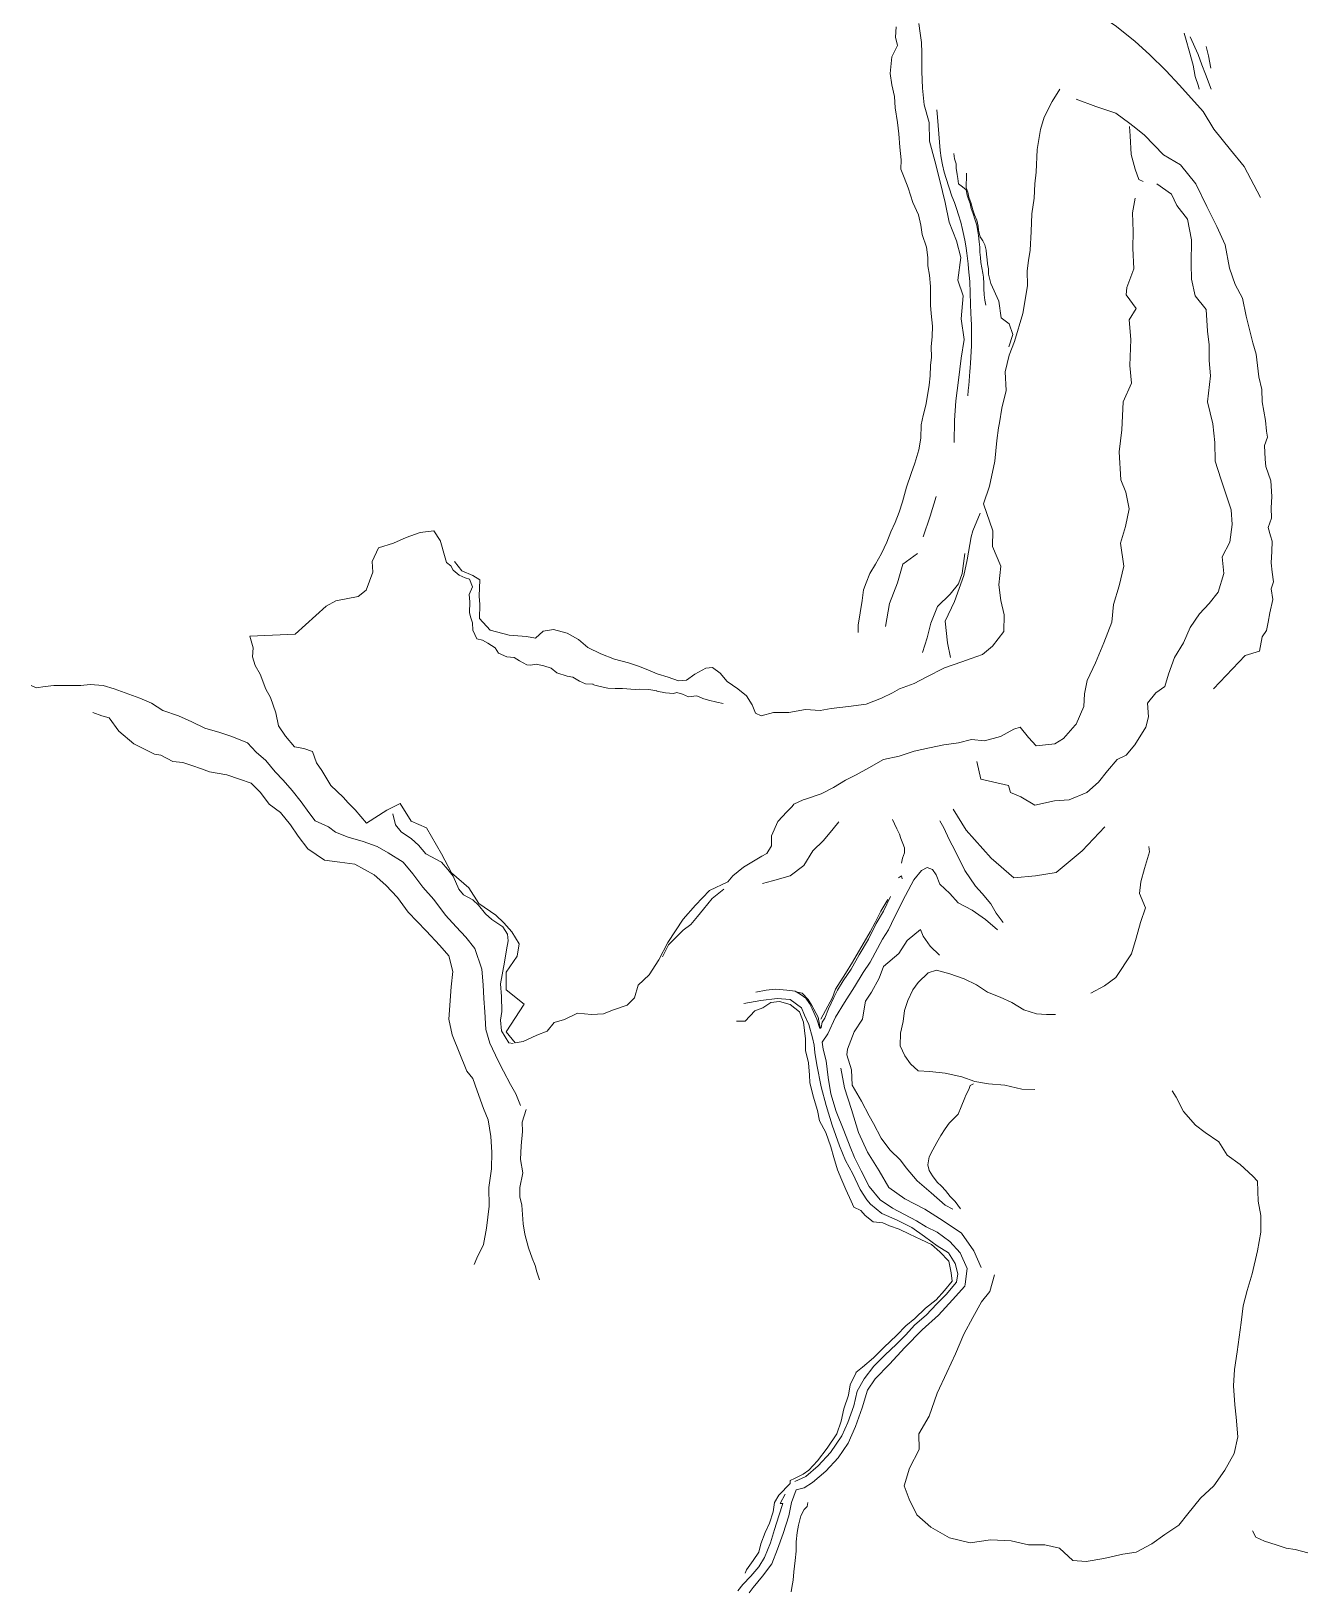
# Model space of a CAD drawing. Extents: x 683321 to 688873, y 7661944 to 7668387.
# Drawn here: x 684099 to 684712, y 7663486 to 7664237 of the extents above; entities that cross this region are included whole.
import ezdxf

# ---------------------------------------------------------------- set-up
doc = ezdxf.new("R2010")
doc.units = 0
doc.header["$MEASUREMENT"] = 0
doc.layers.add('01 CRESTA_Line', color=3, linetype='Continuous', lineweight=20)

msp = doc.modelspace()

# ---------------------------------------------------------------- linework, layer by layer
at = {"layer": '01 CRESTA_Line'}
for points in [[(684564.05, 7664343.98, 4021.06), (684563.36, 7664340.32, 4020.55), (684565.57, 7664327.27, 4019.15), (684565.6, 7664327.26, 4019.15), (684568.6, 7664319.6, 4018.02), (684571.84, 7664313.38, 4015.9), (684574.02, 7664305.56, 4014.55), (684576.75, 7664295.43, 4012.6), (684580.61, 7664284.77, 4012.63), (684588.72, 7664271.07, 4009.78), (684593.85, 7664262.74, 4008.98), (684601.02, 7664254.07, 4007.07), (684609.17, 7664247.15, 4006.05), (684620.95, 7664239.06, 4004.86), (684629.95, 7664231.88, 4004.5), (684636.98, 7664225.65, 4004.01), (684644.72, 7664218.03, 4003.28), (684651.41, 7664210.83, 4002.57), (684662.71, 7664198.23, 4001.82), (684667.93, 7664189.78, 4000.97), (684675.95, 7664179.86, 4000.24), (684682.54, 7664171.82, 3999.41), (684690.34, 7664156.84, 3999.64)], [(684514.94, 7664239, 4009.72), (684514.69, 7664234, 4008.82), (684515.63, 7664230, 4006.89), (684512.94, 7664224.5, 4008.2), (684512.12, 7664216.5, 4009.42), (684512.94, 7664211, 4009.42), (684514.19, 7664205.5, 4007.91), (684514.56, 7664200, 4008.76), (684515.63, 7664193, 4008.97), (684516.31, 7664187.5, 4009.04), (684516.81, 7664181, 4009.67), (684517.44, 7664175, 4009.85), (684517.19, 7664170.5, 4010.55), (684518.81, 7664166.5, 4009.88), (684520.75, 7664161.5, 4008.59), (684523.06, 7664154.5, 4007.55), (684525.69, 7664148.5, 4006.99), (684526.94, 7664143.5, 4007.22), (684527.56, 7664139, 4006.98), (684529.56, 7664133, 4006.1), (684530.19, 7664128, 4006.26), (684530.25, 7664124, 4006.97), (684531.12, 7664119.5, 4006.81), (684531.56, 7664114, 4006.53), (684531.5, 7664109.5, 4006.47), (684531.56, 7664105, 4006.34), (684531.88, 7664101, 4005.99), (684532.5, 7664095, 4005.54), (684532.31, 7664090, 4005.52), (684531.81, 7664085, 4005.5), (684532.06, 7664080, 4005.28), (684531.5, 7664076, 4005.16), (684531.31, 7664071, 4005), (684530.88, 7664066.5, 4004.89), (684530.19, 7664062.5, 4004.62), (684529.25, 7664057, 4004.17), (684528.06, 7664052, 4003.9), (684527, 7664047.5, 4003.45), (684526.81, 7664041, 4002.62), (684525.88, 7664035.5, 4002.25), (684524, 7664029, 4002.05), (684522.25, 7664024, 4001.85), (684520.06, 7664017.5, 4001.86), (684518.06, 7664010.5, 4001.48), (684516.38, 7664005.5, 4001.33), (684514.56, 7664000.5, 4001.11), (684512.5, 7663996, 4001.15), (684510.5, 7663991, 4000.78), (684507.94, 7663985.5, 4000.77), (684505, 7663980.5, 4000.8), (684502.38, 7663976, 4001.56), (684500.5, 7663971.5, 4001.34), (684499.25, 7663968, 4000.63), (684498.69, 7663963, 3999.31), (684496.75, 7663951, 3998.93), (684496.75, 7663947.5, 3998.29)], [(684525.94, 7664240.5, 4008.36), (684526.5, 7664236, 4008.15), (684527.25, 7664231.5, 4007.75), (684527.38, 7664226.5, 4007.01), (684527.31, 7664217.5, 4006.74), (684527.69, 7664209.5, 4006.1), (684528.44, 7664201.5, 4005.63), (684530.81, 7664193, 4005.59), (684531.12, 7664184, 4004.85), (684533.69, 7664174.5, 4004.91), (684536.06, 7664165, 4004.88), (684538.56, 7664154.5, 4005.15), (684540.44, 7664145, 4005.02), (684544.06, 7664136, 4004.99), (684546.06, 7664128, 4004.91), (684544.69, 7664117, 4003.69), (684547.19, 7664109.5, 4004.48), (684546.25, 7664098.5, 4003.89), (684547.69, 7664088.5, 4003.86), (684546.25, 7664079.5, 4003.63), (684544.94, 7664069, 4003.37), (684543.69, 7664059, 4002.5), (684543, 7664049.5, 4002), (684542.94, 7664039, 4001.45)], [(684653.62, 7664235.88, 3999.67), (684654.62, 7664232.5, 3998.89), (684655.94, 7664227.5, 3998.76), (684657.88, 7664220.5, 3998.86), (684658.94, 7664215, 3998.81), (684660.44, 7664210.5, 3999), (684660.75, 7664209, 3999.52)], [(684656.45, 7664234.16, 3998.99), (684660.28, 7664225.65, 3998.39), (684662.15, 7664220.73, 3997.66), (684663.91, 7664216.22, 3997.27), (684666.56, 7664209, 3997.2)], [(684666.41, 7664219.03, 3996.92), (684665.31, 7664224.95, 3997.15), (684664.2, 7664229.51, 3997.55)], [(684302.41, 7663981.65, 4023.06), (684306.07, 7663977.18, 4023.5), (684311.37, 7663975.01, 4023.61), (684314.69, 7663972.82, 4023.3), (684314.32, 7663965.08, 4022.94), (684314.75, 7663960.99, 4023.18), (684314.57, 7663954.24, 4023), (684319.59, 7663948.68, 4022.68), (684328.81, 7663946.29, 4022.63), (684337.2, 7663945.57, 4022.52), (684341.51, 7663944.82, 4022.05), (684345.08, 7663948.22, 4021.66), (684350.05, 7663948.92, 4021.63), (684356.68, 7663947.29, 4021.26), (684362.08, 7663944.11, 4020.98), (684366.62, 7663940.33, 4020.98), (684372.91, 7663937.35, 4021.11), (684379.47, 7663934.78, 4020.6), (684386.24, 7663932.9, 4021.08), (684391.06, 7663931.32, 4020.82), (684395.59, 7663929.63, 4020.44), (684400.02, 7663927.73, 4020.11), (684405.29, 7663926.12, 4020.15), (684410.34, 7663924.28, 4019.73), (684414.05, 7663924.59, 4019.84), (684418.14, 7663927.57, 4019.92), (684423.46, 7663930.46, 4019.94), (684426.68, 7663930.71, 4020.1), (684430.29, 7663927.95, 4019.71), (684433.62, 7663924.01, 4019.72), (684438.84, 7663920.5, 4019.71), (684442.94, 7663917.02, 4019.47), (684445.72, 7663912.67, 4019.47), (684447.38, 7663908.77, 4019.28), (684450, 7663907.5, 4020.44), (684455.93, 7663909.13, 4019.11), (684463.31, 7663909, 4019.39), (684471.38, 7663910.5, 4018.99), (684478.44, 7663910, 4018.71), (684483.81, 7663911, 4018.81), (684492.12, 7663912, 4018.18), (684500.62, 7663913, 4017.28), (684508, 7663916, 4016.74), (684513.25, 7663918.5, 4016.32), (684516.69, 7663920.5, 4016.2), (684523.69, 7663923, 4016.29), (684529.38, 7663926, 4015.52), (684538.25, 7663930.5, 4015.32), (684546.62, 7663933.5, 4014.38), (684551.06, 7663935, 4013.81), (684556.56, 7663937, 4013.32), (684561.38, 7663941, 4012.19), (684566.81, 7663948, 4012.06), (684566.94, 7663956, 4012.48), (684565.44, 7663963, 4012.32), (684564.38, 7663970.5, 4012.6), (684565.31, 7663979.5, 4012.77), (684561.31, 7663989, 4012.65), (684561.5, 7663996.5, 4013.88), (684557.06, 7664009.5, 4012.6), (684559.94, 7664018, 4012.55), (684562.44, 7664030, 4012.53), (684563.5, 7664040, 4012.65), (684564.31, 7664046, 4012.81), (684564.75, 7664048.5, 4012.98), (684565.88, 7664055.5, 4012.63), (684567.94, 7664064, 4011.77), (684567.5, 7664073, 4011.51), (684569.44, 7664081, 4012.24), (684571.88, 7664087.5, 4010.85), (684575.94, 7664101, 4009.13), (684577.31, 7664108.5, 4009.37), (684578.25, 7664114.5, 4008.96), (684578.12, 7664121.5, 4008.42), (684578.69, 7664126.5, 4008.3), (684579.56, 7664131.5, 4007.78), (684580, 7664140.5, 4007.4), (684580.31, 7664149, 4006.91), (684581.44, 7664156.5, 4006.54), (684581.69, 7664163.5, 4006.21), (684582.38, 7664169, 4005.75), (684582.87, 7664180, 4005.11), (684584.38, 7664189.5, 4004.31), (684586.25, 7664195.5, 4003.98), (684590.12, 7664203, 4003.45), (684593.75, 7664209, 4002.75)], [(684667.69, 7663920.5, 4000.46), (684683, 7663936.5, 4000.55), (684689.88, 7663938.5, 3997.62), (684691.19, 7663945.5, 3998.41), (684693.19, 7663948.5, 3998.9), (684693.94, 7663952.5, 3999.29), (684694.75, 7663957, 3999.67), (684696.31, 7663963.5, 3999.65), (684695.5, 7663968.5, 4000.33), (684696.5, 7663972, 4000.02), (684695.94, 7663976.5, 4000.2), (684695.38, 7663981, 4001.09), (684695.81, 7663986.5, 4000.05), (684695.88, 7663991.5, 3999.58), (684695.06, 7663994, 4000.22), (684694, 7663998, 4000.96), (684695.56, 7664002.5, 4000.04), (684695.44, 7664007.5, 3999.61), (684695.81, 7664013, 4000.14), (684695.31, 7664020.5, 3998.88), (684692.88, 7664027.5, 4000.19), (684692.5, 7664031, 4000.34), (684692.25, 7664037.5, 3999.83), (684693.62, 7664041.5, 3999.67), (684693.19, 7664044.5, 3999.82), (684692.69, 7664049.5, 3999.77), (684692, 7664054, 3999.75), (684691.06, 7664058.5, 4000.14), (684690.94, 7664064.5, 3999.81), (684689.44, 7664070.5, 3999.5), (684688.88, 7664076, 3999.94), (684688.25, 7664081.5, 3999.36), (684686.69, 7664087, 3999.92), (684683.36, 7664099.68, 4000.06), (684681.59, 7664108.41, 4000.15), (684678.08, 7664114.95, 4000.23), (684675.45, 7664122.81, 4000.31), (684673.24, 7664134.16, 4000.43), (684669.29, 7664142.89, 4000.53), (684664.47, 7664152.49, 4000.64), (684659.21, 7664163.39, 4000.75), (684651.82, 7664172.65, 4000.85), (684643.72, 7664177.41, 4001.45), (684634.57, 7664186.92, 4002.89), (684630.26, 7664190.28, 4005.29), (684627.41, 7664192.41, 4005.59), (684620.73, 7664197.5, 4003.28), (684611.05, 7664200.6, 4003.54), (684601.61, 7664204.13, 4003.81)], [(684534.56, 7664199, 4005.43), (684534.88, 7664195.5, 4005.35), (684535.19, 7664191.5, 4005.2), (684535.56, 7664187.5, 4005.01), (684535.87, 7664183.5, 4004.78), (684536.19, 7664179.5, 4004.69), (684536.69, 7664176, 4004.68), (684537.38, 7664172.5, 4004.69), (684538.12, 7664169, 4004.7), (684539, 7664166, 4004.69), (684541.75, 7664157.5, 4004.78), (684543, 7664154.5, 4004.77), (684544, 7664151.5, 4004.77), (684545.06, 7664148.5, 4004.75), (684546.06, 7664145, 4004.74), (684546.94, 7664141.5, 4004.79), (684547.62, 7664138.5, 4004.79), (684548.19, 7664135.5, 4004.77), (684548.69, 7664132.5, 4004.77), (684549.06, 7664130, 4004.74), (684549.38, 7664127.5, 4004.72), (684549.62, 7664125, 4004.7), (684549.88, 7664122.5, 4004.69), (684550.13, 7664119.5, 4004.65), (684550.38, 7664116.5, 4004.58), (684550.81, 7664105.5, 4004.26), (684550.94, 7664101, 4004.14), (684551.12, 7664098.5, 4004.07), (684551.25, 7664095.5, 4003.98), (684551.31, 7664092, 4003.88), (684551.31, 7664089, 4003.75), (684551.31, 7664085.5, 4003.64), (684551, 7664080, 4003.5), (684550.75, 7664077, 4003.45), (684550.62, 7664075, 4003.4), (684550.44, 7664073, 4003.33), (684550.25, 7664071, 4003.25), (684550.06, 7664068.5, 4003.17), (684549.94, 7664066.5, 4003.07), (684549.69, 7664064, 4002.94), (684549.5, 7664061.5, 4002.8)], [(684633.81, 7664164.5, 4008.5), (684631.81, 7664165.5, 4007.9), (684630, 7664170.5, 4007.99), (684628.12, 7664177.5, 4006.33), (684627.62, 7664186.5, 4003.71), (684627.31, 7664191, 4004.53)], [(684558.13, 7664105, 4006.18), (684557.69, 7664107.5, 4006.15), (684557.31, 7664110, 4006.16), (684557.25, 7664113, 4006.11), (684557.19, 7664115.5, 4006.1), (684557.06, 7664118.5, 4006.21), (684556.69, 7664120.5, 4006.24), (684556.19, 7664123, 4006.29), (684555.81, 7664125.5, 4006.33), (684555.62, 7664128, 4006.3), (684555.31, 7664130.5, 4006.31), (684555.19, 7664133, 4006.33), (684554.88, 7664135.5, 4006.34), (684554.69, 7664138.5, 4006.64), (684554.19, 7664141.5, 4006.6), (684553.75, 7664143.5, 4006.39), (684552.94, 7664146.5, 4006.29), (684552.06, 7664149, 4006.37), (684551.06, 7664151.5, 4006.16), (684550.56, 7664154, 4006.15), (684549.88, 7664156, 4006.16), (684549.19, 7664158, 4006.02), (684548.69, 7664160.5, 4005.93), (684546.94, 7664162, 4006.2), (684545, 7664163.5, 4006.24), (684544.75, 7664166, 4006.33), (684544.38, 7664168, 4006.51), (684543.94, 7664171, 4006.43), (684543.88, 7664173, 4006.4), (684543.12, 7664175.5, 4006.55), (684542.81, 7664178, 4006.41)], [(684569.25, 7664085, 4011.68), (684571.19, 7664091, 4010.84), (684569.44, 7664096, 4011.05), (684565.5, 7664099, 4010.78), (684564.38, 7664107, 4009.24), (684560.62, 7664115.5, 4006.06), (684559.94, 7664118, 4006.03), (684559.5, 7664120, 4006.09), (684559.38, 7664122.5, 4006.05), (684558.88, 7664125, 4006.09), (684558.75, 7664127, 4006.2), (684558.5, 7664129.5, 4006.08), (684558.25, 7664131.5, 4006.14), (684557.62, 7664134, 4006.18), (684556.69, 7664136, 4006.2), (684555.44, 7664138, 4006.61), (684554.69, 7664141, 4006.4), (684554.5, 7664143, 4006.6), (684553.81, 7664146, 4006.38), (684552.69, 7664148.5, 4006.37), (684551.94, 7664151, 4006.11), (684550.88, 7664154.5, 4006.19), (684549.94, 7664157, 4006.15), (684549.44, 7664159.5, 4005.9), (684548.69, 7664161.5, 4005.89), (684548.75, 7664163.5, 4006.12), (684548.88, 7664166, 4006.14), (684548.81, 7664168.5, 4006.41)], [(684640.5, 7664163.5, 4009.2), (684647.44, 7664158.5, 4009.36), (684650.12, 7664153, 4010.56), (684655.25, 7664146.5, 4010.26), (684657.13, 7664136.5, 4010.59), (684656.88, 7664125, 4010.64), (684657.06, 7664117.5, 4011.23), (684658.94, 7664109.5, 4011.46), (684664.19, 7664103, 4011.4), (684664.87, 7664092.5, 4011.45), (684665.69, 7664086, 4011.51), (684665.56, 7664078.5, 4011.87), (684666.25, 7664071, 4011.08), (684664.81, 7664058.5, 4012.34), (684667.44, 7664048, 4011.88), (684668.38, 7664039, 4012.23), (684668.44, 7664030, 4013.73), (684671.19, 7664021.5, 4013.02), (684676.19, 7664006.5, 4013.2), (684676.69, 7663999.5, 4012.99), (684675.62, 7663991, 4013.44), (684671.94, 7663984, 4013.94), (684672.75, 7663976, 4013.92), (684669.94, 7663967, 4013.71), (684665.56, 7663961.5, 4013.03), (684661, 7663956.5, 4013.82), (684656.5, 7663950, 4013.59), (684653.19, 7663942.5, 4013.82), (684648.88, 7663935.5, 4012.99), (684646.12, 7663927.5, 4012.78), (684644.25, 7663921.5, 4012.74), (684639.88, 7663918.5, 4013.62), (684636, 7663913.5, 4013.42), (684636.44, 7663907, 4012.28), (684635.19, 7663902, 4012.31), (684629.87, 7663893.5, 4013.1), (684625.75, 7663888.5, 4012), (684621.38, 7663886.5, 4011.97), (684616.75, 7663881, 4012.38), (684612.44, 7663875.5, 4011.95), (684606.69, 7663870.5, 4011.67), (684598.25, 7663867, 4012.58), (684591.12, 7663866.5, 4012.9), (684581.69, 7663864.5, 4012.46), (684574.94, 7663868.5, 4012.92), (684570, 7663870.5, 4012.2), (684569.12, 7663874, 4012.83), (684555.81, 7663877, 4010.2), (684553.88, 7663885.5, 4013.33)], [(684431.81, 7663913.46, 4020.24), (684428.75, 7663914.03, 4020.09), (684424.68, 7663915.01, 4020.99), (684421.96, 7663915.82, 4020.36), (684420.23, 7663916.58, 4019.7), (684418.93, 7663917.06, 4018.77), (684415.04, 7663916.64, 4019.87), (684412.13, 7663917.88, 4020.86), (684409.46, 7663918.61, 4020.41), (684407.86, 7663918.12, 4019.46), (684404.08, 7663918.57, 4020.9), (684399.89, 7663919.39, 4020.74), (684399.84, 7663919.51, 4020.66), (684396, 7663920.15, 4020.23), (684391.54, 7663920.34, 4021.29), (684389.42, 7663920.05, 4020.39), (684383.39, 7663920.6, 4021.2), (684379.82, 7663920.67, 4020.76), (684376.31, 7663920.77, 4019.77), (684372.6, 7663921.52, 4021.22), (684369.97, 7663922.22, 4020.57), (684369.08, 7663922.58, 4019.98), (684369.13, 7663922.62, 4019.89), (684365.59, 7663922.82, 4020), (684362.69, 7663924.18, 4021.15), (684359.4, 7663926.01, 4020.7), (684356.72, 7663926.6, 4020.6), (684351.74, 7663928.18, 4021.77), (684349.04, 7663930.31, 4020.92), (684345.54, 7663931.52, 4020.64), (684341.74, 7663932.37, 4021.64), (684339.09, 7663931.82, 4020.86), (684337.36, 7663931.96, 4021.02), (684333.84, 7663933.84, 4022.31), (684331.19, 7663935.55, 4021.66), (684327.59, 7663935.92, 4021.87), (684323.7, 7663937.54, 4022.91), (684322, 7663940.23, 4022.14), (684318.51, 7663942.47, 4022.68), (684315.95, 7663943.87, 4022.34), (684313.24, 7663944.44, 4023.16), (684311.34, 7663948.61, 4022.52), (684311.19, 7663952.12, 4022.56), (684310.36, 7663954.68, 4022.69), (684309.78, 7663957.06, 4021.48), (684309.92, 7663962.33, 4023.36), (684309.62, 7663965.87, 4022.94), (684311.1, 7663969.53, 4022.27), (684309.66, 7663973.22, 4023.07), (684307.54, 7663973.79, 4021.84), (684304.81, 7663975.09, 4022.98), (684301.88, 7663977.58, 4023.56), (684300.65, 7663979.55, 4023.21), (684298.7, 7663981.23, 4023.56), (684298.06, 7663983.47, 4024.27), (684295.59, 7663991.91, 4023.69), (684295.59, 7663991.84, 4023.73), (684292.61, 7663996.4, 4023.46), (684285.97, 7663995.74, 4022.85), (684279.15, 7663993.29, 4022.99), (684273.15, 7663990.49, 4022.51), (684265.89, 7663988.3, 4022.62), (684262.88, 7663981.74, 4022.52), (684263.16, 7663976.61, 4023.51), (684259.95, 7663967.89, 4023.46), (684256.19, 7663964.85, 4023.29), (684245.43, 7663962.81, 4023.1), (684240.72, 7663960.27, 4023.1), (684225.85, 7663946.77, 4020.82), (684203.96, 7663945.8, 4024.05), (684205.64, 7663940.19, 4024.15), (684205.27, 7663935.89, 4023.78), (684206.56, 7663931.69, 4023.23), (684208.92, 7663927.44, 4023.29), (684211.66, 7663920.3, 4022.88), (684214, 7663916.34, 4022.59), (684216.56, 7663908.94, 4022.47), (684217.73, 7663902.66, 4022.01), (684221.15, 7663897.64, 4021.77), (684225.45, 7663892.47, 4020.74), (684230.06, 7663891.69, 4021.21), (684234.23, 7663890.25, 4022.11), (684236.03, 7663884.87, 4022.86), (684238.71, 7663881.15, 4021.85), (684243.03, 7663873.96, 4022.75), (684248.95, 7663868.25, 4021.6), (684251.29, 7663865.59, 4021.5), (684254.72, 7663862.2, 4021.33), (684260.18, 7663855.81, 4021.14), (684269.95, 7663862.11, 4020.71), (684276.39, 7663865.28, 4021.37), (684281.63, 7663856.69, 4021.45), (684288.98, 7663853.62, 4021.19), (684296.16, 7663840.98, 4020.91), (684301.02, 7663831.88, 4021.11), (684309.45, 7663824.75, 4020.77), (684314.22, 7663817.17, 4020.62), (684322.42, 7663811.56, 4020.51), (684326.16, 7663807.9, 4020.12), (684330.13, 7663803.45, 4019.83), (684333.55, 7663797.72, 4019.67), (684332.61, 7663791.75, 4019.54), (684327.41, 7663784.19, 4019.42), (684327.36, 7663775.61, 4019.76), (684336.01, 7663768.76, 4018.93), (684327.35, 7663755.45, 4017.9), (684331.6, 7663750.17, 4018.66), (684335.48, 7663750.77, 4018.62), (684342.11, 7663753.73, 4018.98), (684347.14, 7663755.78, 4018.59), (684350.37, 7663759.85, 4019.25), (684355.46, 7663761.32, 4018.38), (684361.6, 7663764.46, 4019.27), (684368.44, 7663763.67, 4018.49), (684374.16, 7663764.14, 4018.7), (684378.56, 7663765.9, 4019.22), (684385.61, 7663768.31, 4018.31), (684389.16, 7663771.83, 4017.99), (684390.9, 7663777.81, 4018.97), (684396.15, 7663782.88, 4018.51), (684400.75, 7663790.06, 4018.82), (684405.08, 7663798.37, 4018.64), (684412.5, 7663809.58, 4018.33), (684418.53, 7663816.41, 4019.07), (684425.24, 7663823.44, 4018.9), (684433.99, 7663827.53, 4018.62), (684436.44, 7663830.54, 4018.93), (684441.54, 7663834.66, 4018.75), (684450.38, 7663839.86, 4019.87), (684452.73, 7663841.17, 4018.96), (684455.03, 7663844.97, 4018.99), (684454.95, 7663849.71, 4019.36), (684458.08, 7663856.65, 4019.98), (684462.41, 7663861.21, 4019.73), (684464.95, 7663863.81, 4019.4), (684465.75, 7663865, 4019.53), (684470.19, 7663867, 4018.96), (684471.81, 7663867.5, 4018.87), (684478.88, 7663870, 4018.97), (684484.81, 7663873, 4018.8), (684490.69, 7663876.5, 4018.04), (684495.81, 7663879, 4017.51), (684501.88, 7663882.5, 4017.42), (684508.94, 7663886.5, 4016.66), (684516.38, 7663888, 4016.38), (684523.69, 7663890.5, 4015.96), (684531.06, 7663892, 4016.12), (684538, 7663893.5, 4015.82), (684545, 7663894.5, 4015.52), (684551.31, 7663896, 4014.82), (684557.56, 7663895.5, 4014.4), (684565.19, 7663897.5, 4014.21), (684571.56, 7663901, 4013.63), (684574.69, 7663902, 4013.89), (684578.69, 7663897, 4013.61), (684582.44, 7663893, 4014.31), (684591.38, 7663894, 4014.48), (684595.5, 7663896.5, 4014.15), (684601.19, 7663903, 4014.23), (684601.63, 7663903.5, 4014.38), (684605.38, 7663912, 4012.69), (684605.56, 7663918, 4012.9), (684606.94, 7663924.5, 4013.59), (684610.94, 7663933, 4013.86), (684614.94, 7663942.5, 4013.71), (684618.81, 7663952.5, 4013.82), (684619.62, 7663961, 4013.5), (684622.25, 7663970, 4013.11), (684624.5, 7663979.5, 4013.17), (684622.94, 7663990.5, 4012.84), (684625.44, 7663998.5, 4012.84), (684627.12, 7664007, 4012.64), (684625.56, 7664015, 4012.25), (684623.06, 7664021, 4012.2), (684622.31, 7664034.5, 4012.3), (684623.62, 7664045, 4012.1), (684624.31, 7664058.5, 4011.76), (684628.31, 7664067.5, 4011.47), (684627.5, 7664076, 4011.12), (684628, 7664088.5, 4011.35), (684627.06, 7664098, 4010.92), (684630.5, 7664103.5, 4010.65), (684625.69, 7664110, 4010.09), (684625.94, 7664113.5, 4010.02), (684629.31, 7664122.5, 4010.57), (684628.94, 7664132.5, 4010.29), (684629.12, 7664140.5, 4009.65), (684628.75, 7664149.5, 4008.77), (684629.94, 7664156.5, 4008.24)], [(684534.25, 7664013, 3999.95), (684531.31, 7664003.5, 3999.92), (684528.06, 7663993.5, 3999.61)], [(684541.13, 7663935.5, 4013.58), (684539.75, 7663942.5, 4013.7), (684538.62, 7663953, 4013.47), (684543.06, 7663962.5, 4012.69), (684547.5, 7663975, 4013.41), (684549.19, 7663982.5, 4013.14), (684551.06, 7663993.5, 4012.85), (684551.94, 7663996.5, 4012.95), (684555.5, 7664005, 4012.49)], [(684525.25, 7663985.5, 3999.12), (684518.25, 7663980.5, 3998.07), (684515.63, 7663971.5, 3998.97), (684511.88, 7663961.5, 3998.76), (684509.94, 7663950.5, 3999.19)], [(684548, 7663985.5, 4013.18), (684546.75, 7663976, 4013.3), (684544.94, 7663971, 4012.27), (684541, 7663966, 4012.18), (684534.94, 7663960, 4012.21), (684531.69, 7663952, 4012.41), (684530, 7663945, 4012.47), (684527.75, 7663938, 4012.7)], [(684334.25, 7663720, 4022.91), (684332.06, 7663725.5, 4023.02), (684329.44, 7663730, 4023.09), (684326, 7663736.5, 4022.79), (684323.5, 7663741.5, 4022.72), (684319.5, 7663750, 4023.01), (684317.56, 7663756.5, 4023.01), (684317.13, 7663765, 4023.34), (684316.62, 7663771.5, 4023.85), (684316.25, 7663778, 4024.1), (684315.62, 7663785.5, 4024.22), (684312.25, 7663795.5, 4024.49), (684307.94, 7663801, 4024.39), (684303.31, 7663806, 4024.53), (684298.12, 7663811.5, 4024.62), (684292.56, 7663819, 4025.09), (684287.31, 7663825, 4025.47), (684282.44, 7663831.5, 4025.75), (684277.75, 7663837, 4025.65), (684270.5, 7663841.5, 4026.27), (684265.25, 7663844.5, 4026.14), (684258.56, 7663847, 4026.5), (684251.31, 7663849, 4026.38), (684245.25, 7663851.5, 4026.61), (684241.88, 7663854, 4026.32), (684235.5, 7663857, 4026.45), (684232.44, 7663861, 4026.54), (684228.75, 7663866, 4026.65), (684224.44, 7663871.5, 4026.6), (684220, 7663876.5, 4027.15), (684216.25, 7663880.5, 4027.26), (684211.69, 7663886, 4027.63), (684207.12, 7663890, 4027.97), (684202.94, 7663894.5, 4028.3), (684195.31, 7663897.5, 4028.01), (684189.5, 7663899.5, 4027.93), (684182.31, 7663901.5, 4028.09), (684176.06, 7663904.5, 4028.29), (684169.75, 7663907.5, 4028.25), (684162.12, 7663910, 4028.42), (684156.69, 7663913.5, 4028.41), (684151.06, 7663916, 4028.78), (684144, 7663918.5, 4028.94), (684138.75, 7663920.5, 4028.99), (684133.5, 7663922, 4029.14), (684127.25, 7663922.5, 4029.73), (684122.75, 7663922, 4029.92), (684117.75, 7663922, 4029.95), (684109.75, 7663922, 4030.43), (684105.5, 7663921.5, 4030.55), (684101.12, 7663921, 4031.29), (684098.81, 7663922, 4031.26)], [(684128.5, 7663909, 4031.76), (684132.81, 7663907.5, 4034.1), (684136.38, 7663906.5, 4035.47), (684140.94, 7663900, 4036.54), (684148.12, 7663894, 4035.07), (684158.12, 7663889, 4037.33), (684161.12, 7663888.5, 4038.67), (684166.94, 7663885.5, 4037.53), (684171.75, 7663885, 4036.83), (684176.13, 7663883.5, 4038.68), (684180.69, 7663882, 4037.44), (684184.56, 7663880.5, 4036.51), (684193, 7663879, 4035.73), (684199, 7663877, 4035.52), (684204.69, 7663875, 4032.76), (684209.19, 7663870.5, 4032.91), (684213.31, 7663865, 4033.29), (684218.75, 7663861, 4030.55), (684223.62, 7663855, 4030.68), (684227.19, 7663849.5, 4030.9), (684231.88, 7663843.5, 4031.96), (684240, 7663838, 4032.15), (684247.25, 7663837, 4031.6), (684254.56, 7663836, 4031.25), (684263.81, 7663831, 4030.96), (684269.38, 7663826, 4030.81), (684275.12, 7663820, 4031.22), (684280.25, 7663813, 4030.68), (684288.88, 7663804, 4028.77), (684295.38, 7663797, 4028.49), (684299.81, 7663792, 4028.3), (684301.75, 7663784.5, 4028.67), (684300.88, 7663777, 4029.4), (684299.75, 7663761.5, 4030.39), (684301.31, 7663754, 4029.97), (684308.44, 7663736.5, 4027.21), (684311.31, 7663733, 4026.78), (684313.44, 7663727, 4026.8), (684316.5, 7663718.5, 4026.97), (684318.63, 7663713, 4026.41), (684320, 7663705, 4025.9), (684320.38, 7663697.5, 4024.91), (684320.31, 7663689.5, 4024.09), (684319.06, 7663680.5, 4023.01), (684319.19, 7663671.5, 4021.18), (684317.81, 7663661, 4019.89), (684316.38, 7663653, 4019.05), (684313.25, 7663646.5, 4017.95), (684312, 7663643.5, 4017.57)], [(684330.79, 7663749.85, 4018.51), (684328.6, 7663750.07, 4018.03), (684325.14, 7663755.84, 4017.83), (684324.57, 7663761.05, 4017.83), (684325.19, 7663765.25, 4017.71), (684325.15, 7663772.45, 4018.74), (684324.64, 7663778.53, 4019.05), (684326.57, 7663788.94, 4017.94), (684327.47, 7663794.89, 4018.4), (684328.29, 7663799.11, 4019.73), (684327.92, 7663802.32, 4020.02), (684325.76, 7663805.93, 4020.05), (684320.48, 7663809.44, 4019.82), (684317.37, 7663812.17, 4019.93), (684314.04, 7663816.35, 4020.6), (684311.27, 7663818.86, 4020.16), (684306.81, 7663821.4, 4020.73), (684304.53, 7663824.05, 4020.27), (684301.8, 7663830.27, 4020.84), (684299.26, 7663833.57, 4020.82), (684296.18, 7663837.01, 4020.13), (684288.72, 7663841.02, 4020.7), (684285.2, 7663845.22, 4020.85), (684281.8, 7663848.29, 4021.16), (684276.78, 7663851.71, 4020.55), (684274.06, 7663855.05, 4021.62), (684272.83, 7663860.32, 4020.52)], [(684450.61, 7663826.78, 4008.39), (684455.44, 7663828, 4009.4), (684464, 7663830.5, 4008.5), (684470.5, 7663835.5, 4007.71), (684474.94, 7663842.5, 4008.44), (684480.12, 7663847.5, 4009.26), (684484.75, 7663853, 4009.05), (684487.5, 7663856.5, 4009.36)], [(684513.25, 7663857.5, 3998.83), (684514.25, 7663855.5, 3998.73), (684515.25, 7663853, 3998.39), (684516.56, 7663850.5, 3998.04), (684517.31, 7663848.5, 3997.64), (684518.19, 7663846, 3996.89), (684518.94, 7663844, 3996.07), (684518.94, 7663841.5, 3995.28), (684518.12, 7663839, 3994.83), (684517.56, 7663836.5, 3993.73)], [(684536.06, 7663857, 3996.03), (684537.94, 7663853.5, 3996.19), (684540.56, 7663848, 3996.42), (684543.44, 7663842.5, 3996.38), (684548, 7663833, 3996.25), (684553.25, 7663825.5, 3995.77), (684556.44, 7663822, 3995), (684560.56, 7663817, 3992.62), (684563.06, 7663812.5, 3990.72), (684566.56, 7663808, 3989.23)], [(684542.5, 7663862.5, 4001.71), (684548.75, 7663852.5, 4001.88), (684560.75, 7663839, 4001.65), (684571.69, 7663829.5, 4001.09), (684582.12, 7663830.5, 4000.98), (684592, 7663832, 4001.2), (684604.44, 7663842.5, 4001.56), (684615.44, 7663854, 4001.82)], [(684636.62, 7663844.5, 3984.65), (684636.88, 7663842, 3985.86), (684634.56, 7663834, 3984.26), (684632.81, 7663827.5, 3984.7), (684632.12, 7663822, 3984.95), (684635, 7663815, 3984.21), (684632.62, 7663808, 3984.33), (684630.56, 7663800.5, 3984.25), (684628.19, 7663793, 3984.21), (684620.75, 7663781.5, 3985.04), (684615.25, 7663777.5, 3982.06), (684608.62, 7663774, 3981.69)], [(684444.25, 7663485.5, 3976.98), (684446.25, 7663488, 3977.22), (684450.63, 7663493.5, 3977.25), (684455.19, 7663499.5, 3977.5), (684457.88, 7663506.5, 3977.34), (684460.56, 7663514, 3977.55), (684463.31, 7663522.5, 3977.84), (684464.63, 7663529, 3978), (684466.81, 7663535, 3978.22), (684470.75, 7663536, 3978.42), (684474.81, 7663538.5, 3978.26), (684481.19, 7663544, 3978.45), (684487.06, 7663550.5, 3978.78), (684491.88, 7663557.5, 3978.91), (684495.5, 7663565.5, 3978.99), (684498.69, 7663574.5, 3979.38), (684501.19, 7663583, 3979.59), (684504.94, 7663588.5, 3979.67), (684511.88, 7663595.5, 3979.58), (684519.12, 7663603.5, 3979.58), (684527.5, 7663612, 3979.97), (684535.31, 7663619, 3980.38), (684542.19, 7663626.5, 3980.61), (684548.06, 7663633, 3980.89), (684548.19, 7663634, 3980.89), (684549.13, 7663641.5, 3981.01), (684545.88, 7663649, 3981.27), (684540.88, 7663654.5, 3981.27), (684534.75, 7663659, 3981.28), (684529.44, 7663661.5, 3981.38), (684524.81, 7663664.5, 3981.5), (684519.06, 7663667.5, 3981.77), (684513.25, 7663670.5, 3981.88), (684507.25, 7663674.5, 3981.9), (684501.94, 7663681, 3981.97), (684498.12, 7663688.5, 3982.12), (684495, 7663695, 3982.46), (684492.81, 7663700, 3982.67), (684489.75, 7663708, 3982.96), (684486.06, 7663717, 3982.91), (684483.62, 7663725.5, 3983.22), (684482.25, 7663733.5, 3983.47), (684481.31, 7663741.5, 3983.65), (684479.94, 7663747, 3983.74), (684479.38, 7663750.5, 3983.84), (684482.06, 7663754.5, 3984), (684485.88, 7663762.5, 3984.04), (684490.13, 7663769.5, 3984.46), (684494.94, 7663777, 3984.85), (684499.12, 7663784, 3985.28), (684502.5, 7663789, 3985.43), (684508.44, 7663800, 3985.5), (684511.25, 7663804.5, 3985.57), (684514.25, 7663810.5, 3985.79), (684519.5, 7663821, 3987), (684523.56, 7663828.5, 3988.22), (684527.19, 7663833, 3989.32), (684529.94, 7663834.5, 3991.29), (684532.5, 7663833.5, 3992.54), (684534.31, 7663831, 3993.04), (684536.06, 7663826.5, 3993.54), (684540.88, 7663822, 3993.54), (684544.81, 7663817.5, 3993.04), (684551.5, 7663814, 3991.9), (684558.06, 7663809.5, 3990.61), (684563.81, 7663804.5, 3989.08)], [(684517.94, 7663829, 3988.16), (684517.62, 7663830.5, 3988.57), (684516.19, 7663829.5, 3988.18)], [(684432.15, 7663824.1, 4017.71), (684426.51, 7663819.55, 4017.65), (684422.23, 7663814.49, 4018.78), (684419.49, 7663810.89, 4017.63), (684416.15, 7663806.99, 4016.92), (684412.47, 7663804.27, 4016.79), (684410.66, 7663802.32, 4017.75), (684405.51, 7663797.29, 4018.84), (684402.53, 7663791.45, 4018.84)], [(684447.56, 7663774.5, 3984.94), (684452.5, 7663775.5, 3984.8), (684456.88, 7663776, 3984.69), (684462.38, 7663775.5, 3984.57), (684466.38, 7663775, 3984.48), (684468.88, 7663773.5, 3984.63), (684471.55, 7663771.56, 3984.77), (684473.25, 7663769, 3984.61), (684474.56, 7663766.5, 3984.5), (684476.81, 7663761.5, 3984.25), (684478.31, 7663757, 3983.98), (684478.88, 7663757.5, 3984.05), (684479.44, 7663760, 3984.33), (684480.63, 7663762, 3984.13), (684482.5, 7663766.5, 3984.14), (684485.06, 7663772, 3984.66), (684486.75, 7663775.5, 3985.13), (684489.56, 7663780, 3985.26), (684493.31, 7663785.5, 3985.35), (684497.19, 7663792.5, 3985.53), (684501.75, 7663800, 3985.58), (684505.38, 7663807.5, 3985.62), (684508.88, 7663813.5, 3985.9), (684512.25, 7663820.5, 3986.44)], [(684510.94, 7663819, 3986.45), (684507.62, 7663813.5, 3985.88), (684504.88, 7663808, 3985.42), (684502.56, 7663803.5, 3985.54), (684494, 7663789, 3985.49), (684490.56, 7663783.5, 3985.43), (684485.88, 7663776, 3985.13), (684484.37, 7663772, 3984.75), (684478.75, 7663761.5, 3984.58)], [(684535.89, 7663792.34, 3985.43), (684531.38, 7663796.6, 3985.6), (684527.96, 7663801.45, 3985.84), (684526.78, 7663804.63, 3985.52), (684520.32, 7663799.41, 3985.43), (684516.24, 7663793.06, 3985.14), (684508.95, 7663786.78, 3985.44), (684506.78, 7663781.25, 3985.16), (684503.09, 7663774.48, 3985.29), (684500.23, 7663770.17, 3984.98), (684499.15, 7663763.53, 3984.89), (684498.73, 7663761.55, 3984.94), (684494.82, 7663755.38, 3985.13), (684491.58, 7663747.05, 3985.18), (684491.3, 7663744.31, 3985.42), (684493.44, 7663737.06, 3985.43), (684493.91, 7663729.78, 3985.28), (684498.26, 7663722.1, 3984.84), (684501.97, 7663714.98, 3984.54), (684504.15, 7663711.31, 3984.36), (684507.81, 7663704.2, 3984.9), (684511.94, 7663698.62, 3984.36), (684517.03, 7663693.59, 3983.75), (684519.78, 7663689.98, 3983.98), (684525.04, 7663683.74, 3983.64), (684531.87, 7663677.97, 3982.93), (684538.59, 7663672.05, 3983.02), (684542.26, 7663670.11, 3982.96)], [(684591.63, 7663763.71, 3984.29), (684587.37, 7663763.82, 3984.34), (684582.49, 7663764.02, 3984.35), (684576.37, 7663766.02, 3984.9), (684570.7, 7663769.48, 3986.02), (684565.08, 7663772.1, 3986.7), (684559.01, 7663774.52, 3987.79), (684553.63, 7663778.03, 3988.4), (684547.8, 7663780.86, 3989.32), (684540.87, 7663783.33, 3990.07), (684534.4, 7663785.01, 3990.32), (684530.35, 7663783.83, 3990.42), (684525.6, 7663779.13, 3990.62), (684523.07, 7663775.63, 3990.67), (684520.58, 7663770.48, 3990.39), (684519.08, 7663765.67, 3990.49), (684518.32, 7663760.36, 3989.86), (684517.11, 7663754.81, 3990), (684516.89, 7663748.68, 3990.05), (684519.13, 7663743.92, 3989.44), (684521.94, 7663740.05, 3989.57), (684525.56, 7663736.64, 3989.48), (684531.24, 7663736.26, 3988.98), (684538.63, 7663735.47, 3987.97), (684546.54, 7663733.83, 3986.71), (684552.8, 7663731.49, 3986.53), (684559.43, 7663730.34, 3985.83), (684567.22, 7663729.71, 3985.33), (684575.5, 7663727.86, 3984.81), (684581.77, 7663727.6, 3983.6)], [(684467.56, 7663774.5, 3984.64), (684469.81, 7663774, 3984.86), (684472.69, 7663771, 3984.79), (684474.44, 7663768, 3984.56), (684477.5, 7663762.5, 3984.52), (684478.06, 7663759, 3984.26), (684478.5, 7663757.5, 3983.95)], [(684438.19, 7663760.5, 3986.54), (684442.38, 7663760.5, 3987.51), (684447.06, 7663765.5, 3987.61), (684450.81, 7663767, 3990.17), (684454.75, 7663769.5, 3988.23), (684458.81, 7663770, 3987.9), (684464, 7663768.5, 3989.04), (684468.5, 7663765, 3987.44), (684470.38, 7663760, 3987.73), (684471.44, 7663752, 3986.77), (684471.38, 7663746.5, 3987.71), (684472.81, 7663740.5, 3987.66), (684473.25, 7663734.5, 3988.58), (684473.5, 7663731, 3989), (684475.12, 7663724.5, 3986.92), (684477.19, 7663717.5, 3986.1), (684478.19, 7663712.5, 3986.7), (684481.13, 7663707, 3986.31), (684483.5, 7663700, 3986.6), (684485, 7663695, 3987.26), (684486.81, 7663689, 3988.37), (684488.87, 7663684, 3987.98), (684490.81, 7663679.5, 3987.4), (684493.38, 7663674, 3987.38), (684494.63, 7663671, 3987.65), (684498, 7663669.5, 3985.4), (684500.06, 7663667, 3985.08), (684503.94, 7663664, 3985.01), (684508.62, 7663663.5, 3984.68), (684511.88, 7663662, 3986.23), (684516.5, 7663660.5, 3985.51), (684521.44, 7663658, 3984.4), (684526.94, 7663655.5, 3983.58), (684532, 7663653, 3983.33), (684536.06, 7663649.5, 3983.26), (684540.31, 7663645, 3983.95), (684541.44, 7663639.5, 3983.66), (684542, 7663635.5, 3982.99), (684538.31, 7663631, 3982.9), (684534.31, 7663626.5, 3982.63), (684529.06, 7663622.5, 3982.77), (684524.06, 7663617.5, 3982.28), (684519.62, 7663614, 3982.23), (684515.31, 7663609.5, 3982.16), (684509.12, 7663603.5, 3982.37), (684504.06, 7663598.5, 3982.47), (684498.81, 7663594, 3982.85), (684495.62, 7663591.5, 3982.94), (684495.69, 7663591.5, 3982.93), (684492.88, 7663585.5, 3982.23), (684492, 7663580.5, 3982.88), (684489.81, 7663574, 3982.94), (684488.5, 7663568, 3982.67), (684486.38, 7663562, 3982.09), (684481.88, 7663555, 3981.09), (684477.19, 7663549, 3980.1), (684472.94, 7663544.5, 3980.28), (684470.25, 7663542.5, 3980.2), (684466.06, 7663540.5, 3979.7), (684464.06, 7663539.5, 3979.05), (684464, 7663538, 3978.43), (684458.56, 7663532.5, 3979.02), (684456.44, 7663529, 3980.58), (684455.75, 7663524.5, 3981.56), (684454.06, 7663519, 3981.85), (684451.94, 7663514.5, 3981.83), (684449.81, 7663509, 3980.71), (684448.88, 7663505, 3979.72), (684446.19, 7663501, 3978.91), (684443, 7663496.5, 3977.84), (684442.38, 7663495, 3977.6)], [(684466.19, 7663539, 3978.27), (684471.5, 7663541.5, 3978.52), (684477.5, 7663546.5, 3978.53), (684483.38, 7663553, 3978.53), (684488.94, 7663561, 3978.83), (684491.69, 7663567.5, 3978.88), (684494.56, 7663575.5, 3979.18), (684496.19, 7663582.5, 3979.44), (684499.56, 7663588.5, 3979.59), (684504.25, 7663594.5, 3979.5), (684509.69, 7663600, 3979.45), (684515, 7663605, 3979.56), (684519.44, 7663609.5, 3979.7), (684524, 7663614.5, 3979.92), (684529.44, 7663619, 3980.3), (684534.56, 7663624.5, 3980.64), (684539.06, 7663629, 3980.7), (684544, 7663635, 3980.95), (684544.69, 7663639, 3981.05), (684543.38, 7663644, 3981.09), (684540.19, 7663649, 3981.21), (684534.75, 7663652.5, 3981.49), (684528.62, 7663657, 3981.53), (684522.61, 7663661.21, 3981.76), (684515.19, 7663665, 3982.02), (684508.19, 7663668, 3981.89), (684502.62, 7663672.5, 3981.89), (684500.88, 7663674.5, 3981.9), (684497.63, 7663679.5, 3982.09), (684494.13, 7663687, 3982.4), (684490.69, 7663693.5, 3982.54), (684487.81, 7663700.5, 3982.73), (684484.25, 7663710.5, 3982.88), (684481.38, 7663720, 3983.06), (684478.94, 7663729, 3983.25), (684476.88, 7663739.5, 3983.2), (684475.94, 7663745.5, 3983.69), (684475.5, 7663749, 3983.77), (684474.69, 7663752.5, 3983.87), (684473, 7663759, 3984.14), (684470.88, 7663763.5, 3984.42), (684469.38, 7663767, 3984.4), (684464.06, 7663771, 3984.45), (684457.75, 7663771.5, 3984.43), (684449.94, 7663770.5, 3984.94), (684441.75, 7663769, 3985.19)], [(684555.88, 7663642, 3982.76), (684552.31, 7663650, 3982.8), (684546.38, 7663658.5, 3982.82), (684537.69, 7663664.5, 3982.92), (684528.81, 7663670, 3983.12), (684519.25, 7663675, 3983.49), (684511.44, 7663680.5, 3983.45), (684506.81, 7663688.5, 3983.87), (684501.25, 7663697.5, 3984), (684496.94, 7663707, 3984.49), (684493.56, 7663718, 3984.77), (684490.13, 7663728.5, 3984.88), (684488.31, 7663738, 3985.19)], [(684545.97, 7663670.29, 3982.9), (684543.42, 7663673.84, 3982.93), (684540.97, 7663676.22, 3982.66), (684538.78, 7663679.02, 3983.08), (684536.76, 7663681.09, 3983.45), (684534.78, 7663683.13, 3983.13), (684532.57, 7663686.09, 3982.44), (684530.93, 7663688.68, 3982.96), (684530.19, 7663691.45, 3983.56), (684530.89, 7663695.24, 3982.87), (684532.6, 7663698.62, 3982.49), (684534.61, 7663702.2, 3983.09), (684536.46, 7663705.54, 3983.78), (684538.57, 7663708.77, 3983.38), (684540.5, 7663711.48, 3983.15), (684542.21, 7663713.29, 3983.31), (684544.87, 7663715.79, 3983.98), (684546.26, 7663719.31, 3983.6), (684547.98, 7663723.59, 3982.97), (684548.5, 7663724.89, 3983.06), (684549.9, 7663727.73, 3983.51), (684550.66, 7663729.54, 3984.48), (684552.16, 7663730.38, 3985.25)], [(684647.81, 7663727, 3980.96), (684649.75, 7663724, 3981.68), (684653.31, 7663717, 3981.88), (684659.06, 7663710.5, 3981.75), (684663.62, 7663707, 3982.37), (684670.31, 7663702.5, 3982.01), (684674.25, 7663696, 3982.07), (684680.56, 7663691.5, 3982.27), (684686.63, 7663686, 3982.16), (684688.88, 7663683.5, 3981.67), (684689.25, 7663674, 3981.28), (684690.56, 7663667, 3981.64), (684690.56, 7663659, 3979.99), (684688.81, 7663650, 3979.92), (684686.31, 7663639, 3979.81), (684683.88, 7663631, 3979.75), (684682, 7663623.5, 3979.48), (684681.06, 7663615.5, 3979.71), (684679.12, 7663601.5, 3979.92), (684677.75, 7663593, 3979.44), (684677.25, 7663585, 3979.33), (684677.94, 7663576, 3979.35), (684678.62, 7663570, 3979.52), (684679.38, 7663560.5, 3979.53), (684677.63, 7663552.5, 3979.46), (684673.19, 7663544.5, 3979.22), (684667.94, 7663537, 3978.99), (684661.5, 7663531, 3979.01), (684655.37, 7663523.5, 3978.55), (684651.06, 7663518, 3978.71), (684644.31, 7663513.5, 3978.93), (684638, 7663509, 3978.82), (684630.5, 7663505, 3978.8), (684624.12, 7663504, 3978.55), (684614.94, 7663502, 3978.8), (684606.38, 7663500.5, 3979.06), (684600.06, 7663501, 3980.16), (684593.62, 7663507, 3979.72), (684586.62, 7663508.5, 3979.94), (684578.75, 7663508.5, 3980.2), (684570.38, 7663510.5, 3979.74), (684560.38, 7663511, 3979.36), (684550.62, 7663509.5, 3979.5), (684540.62, 7663512, 3979.65), (684531.69, 7663517, 3979.52), (684525, 7663523, 3979.88), (684521.25, 7663530.5, 3980), (684518.81, 7663537, 3980.44), (684521.5, 7663545.5, 3980.5), (684526.12, 7663554.5, 3980.68), (684525.94, 7663562, 3980.88), (684530.81, 7663570.5, 3980.76), (684534.69, 7663581.5, 3980.9), (684539.38, 7663591.5, 3980.85), (684543.62, 7663600.5, 3980.66), (684547.5, 7663610, 3980.68), (684551.94, 7663618, 3980.68), (684556.06, 7663625.5, 3980.77), (684560.06, 7663630.5, 3982.13), (684562.31, 7663638.5, 3981.59)], [(684343.44, 7663636, 4019.8), (684342.12, 7663640, 4021.34), (684341.31, 7663643, 4020.82), (684339.81, 7663646.5, 4020.8), (684338.06, 7663651.5, 4021.13), (684336.25, 7663658, 4021.93), (684335.56, 7663663, 4022.52), (684335.19, 7663667.5, 4021.72), (684334.81, 7663672, 4024.41), (684333.94, 7663676, 4023.03), (684334, 7663680.5, 4022.43), (684335.31, 7663687.5, 4023.9), (684334.25, 7663694, 4023.28), (684334.5, 7663700.5, 4023.92), (684335.13, 7663707.5, 4024.42), (684335, 7663712, 4024.78), (684337, 7663718, 4023.33)], [(684438.81, 7663486.5, 3975.51), (684441.25, 7663489.5, 3976.81), (684445.12, 7663493.5, 3977.33), (684449, 7663498, 3977.49), (684451.69, 7663502.5, 3977.5), (684454.56, 7663509.5, 3977.57), (684456.44, 7663516, 3977.78), (684458.5, 7663522.5, 3977.8), (684460.44, 7663528.5, 3977.72), (684459.19, 7663528.5, 3977.83), (684461.62, 7663533, 3977.33)], [(684464.56, 7663486, 3976.81), (684464.81, 7663488, 3977.37), (684465.5, 7663491.5, 3978.42), (684465.75, 7663495.5, 3979.6), (684466.38, 7663501, 3980.28), (684466.88, 7663505.5, 3980.39), (684466.88, 7663510, 3980.18), (684467.38, 7663514.5, 3979.82), (684468.06, 7663518, 3979.68), (684469.19, 7663522.5, 3978.91), (684470.69, 7663525.5, 3978.55), (684472.19, 7663527, 3978.61), (684472.56, 7663529, 3978.18)], [(684713.09, 7663504.65, 3961.12), (684707.05, 7663506.34, 3961.57), (684702.7, 7663507.03, 3962.33), (684697.9, 7663508.53, 3962.41), (684692.18, 7663510.4, 3961.33), (684688.11, 7663512.27, 3961.44), (684686.46, 7663515.28, 3961.01)]]:
    msp.add_polyline3d(points, dxfattribs=at)

doc.saveas('drawing.dxf')
